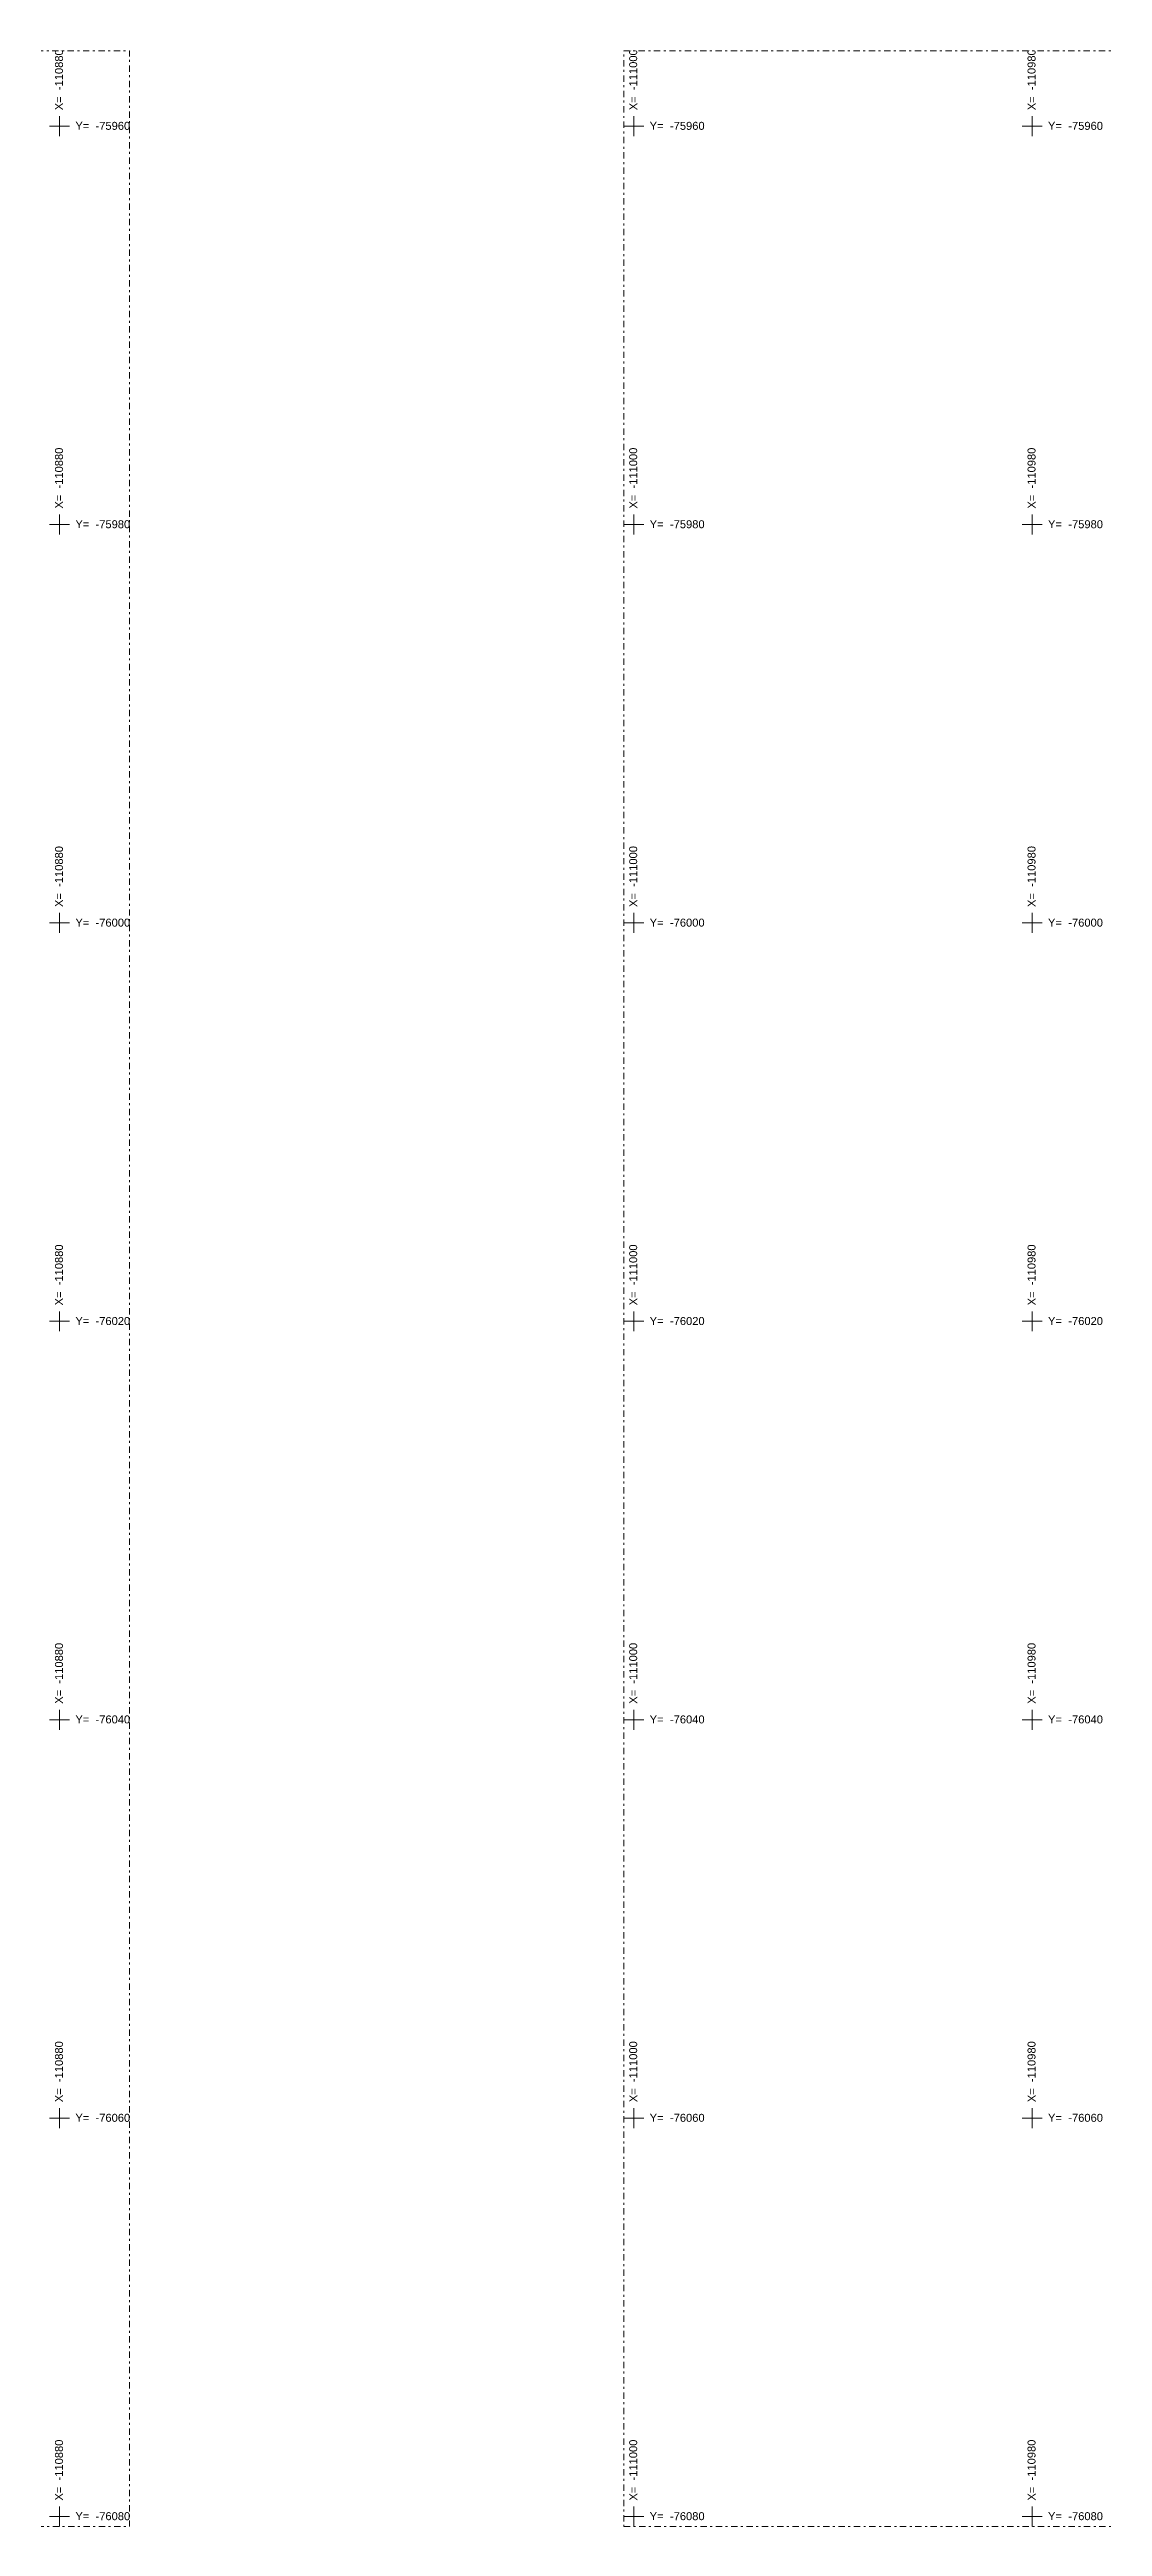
# Model space of a CAD drawing. Header units: metres. Extents: x -111189 to -108577, y -72951 to -72647.
# Drawn here: x -109168.6 to -109115.7, y -72951.2 to -72826.8 of the extents above; entities that cross this region are included whole.
import ezdxf
from ezdxf.xclip import XClip

# ---------------------------------------------------------------- set-up
doc = ezdxf.new("R2010")
doc.units = ezdxf.units.M
doc.header["$MEASUREMENT"] = 0
doc.header["$XCLIPFRAME"] = 2
doc.linetypes.add('Dot & Dashed', pattern=[0.670278, 0.3175, -0.176389, 0, -0.176389])
for name, color, linetype in [('15 - IMAGENS', 7, 'Continuous'), ('Muro Não Confinante - MNC1_1_CRUCES', 7, 'Continuous'), ('Muro Não Confinante - MNC1_1_CRUZ', 7, 'Continuous')]:
    doc.layers.add(name, color=color, linetype=linetype)
doc.styles.add('ESTILO_GERADO_5', font='arial.ttf')

# ---------------------------------------------------------------- blocks, each defined once
blk = doc.blocks.new('Desenho_1_1', base_point=(1711.94, 3129.32))
at = {"layer": 'Muro Não Confinante - MNC1_1_CRUZ', "color": 7, "linetype": 'Continuous', "lineweight": 18}
for p, q in [((-109168.56, -72830.68), (-109167.56, -72830.68)), ((-109168.06, -72831.18), (-109168.06, -72830.18)), ((-109168.56, -72850.68), (-109167.56, -72850.68)), ((-109168.06, -72851.18), (-109168.06, -72850.18)), ((-109168.06, -72871.18), (-109168.06, -72870.18)), ((-109168.56, -72870.68), (-109167.56, -72870.68)), ((-109168.06, -72891.18), (-109168.06, -72890.18)), ((-109168.56, -72890.68), (-109167.56, -72890.68)), ((-109168.06, -72911.18), (-109168.06, -72910.18)), ((-109168.56, -72910.68), (-109167.56, -72910.68)), ((-109168.06, -72931.18), (-109168.06, -72930.18)), ((-109168.56, -72930.68), (-109167.56, -72930.68)), ((-109168.06, -72951.18), (-109168.06, -72950.18)), ((-109168.56, -72950.68), (-109167.56, -72950.68))]:
    blk.add_line(p, q, dxfattribs=at)
at = {"layer": 'Muro Não Confinante - MNC1_1_CRUCES', "color": 7, "linetype": 'Continuous', "lineweight": 18, "char_height": 0.4, "attachment_point": 7, "rotation": 90, "style": 'ESTILO_GERADO_5'}
for s, insert in [('\\A1;{\\pql;\\fArial|b0|i0|c0|p0;\\W1.000000;-110880}', (-109167.88, -72828.87)), ('\\A1;{\\pql;\\fArial|b0|i0|c0|p0;\\W1.000000;X=}', (-109167.89, -72829.88)), ('\\A1;{\\pql;\\fArial|b0|i0|c0|p0;\\W1.000000;-110880}', (-109167.88, -72848.87)), ('\\A1;{\\pql;\\fArial|b0|i0|c0|p0;\\W1.000000;X=}', (-109167.89, -72849.88)), ('\\A1;{\\pql;\\fArial|b0|i0|c0|p0;\\W1.000000;-110880}', (-109167.88, -72868.87)), ('\\A1;{\\pql;\\fArial|b0|i0|c0|p0;\\W1.000000;X=}', (-109167.89, -72869.88)), ('\\A1;{\\pql;\\fArial|b0|i0|c0|p0;\\W1.000000;-110880}', (-109167.88, -72888.87)), ('\\A1;{\\pql;\\fArial|b0|i0|c0|p0;\\W1.000000;X=}', (-109167.89, -72889.88)), ('\\A1;{\\pql;\\fArial|b0|i0|c0|p0;\\W1.000000;-110880}', (-109167.88, -72908.87)), ('\\A1;{\\pql;\\fArial|b0|i0|c0|p0;\\W1.000000;X=}', (-109167.89, -72909.88)), ('\\A1;{\\pql;\\fArial|b0|i0|c0|p0;\\W1.000000;-110880}', (-109167.88, -72928.87)), ('\\A1;{\\pql;\\fArial|b0|i0|c0|p0;\\W1.000000;X=}', (-109167.89, -72929.88)), ('\\A1;{\\pql;\\fArial|b0|i0|c0|p0;\\W1.000000;-110880}', (-109167.88, -72948.87)), ('\\A1;{\\pql;\\fArial|b0|i0|c0|p0;\\W1.000000;X=}', (-109167.89, -72949.88))]:
    blk.add_mtext(s, dxfattribs=dict(at, insert=insert))
at = {"layer": 'Muro Não Confinante - MNC1_1_CRUCES', "color": 7, "linetype": 'Continuous', "lineweight": 18, "char_height": 0.4, "attachment_point": 7, "style": 'ESTILO_GERADO_5'}
for s, insert in [('\\A1;{\\pql;\\fArial|b0|i0|c0|p0;\\W1.000000;Y=}', (-109167.26, -72830.86)), ('\\A1;{\\pql;\\fArial|b0|i0|c0|p0;\\W1.000000;-75960}', (-109166.25, -72830.87)), ('\\A1;{\\pql;\\fArial|b0|i0|c0|p0;\\W1.000000;Y=}', (-109167.26, -72850.86)), ('\\A1;{\\pql;\\fArial|b0|i0|c0|p0;\\W1.000000;-75980}', (-109166.25, -72850.87)), ('\\A1;{\\pql;\\fArial|b0|i0|c0|p0;\\W1.000000;Y=}', (-109167.26, -72870.86)), ('\\A1;{\\pql;\\fArial|b0|i0|c0|p0;\\W1.000000;-76000}', (-109166.25, -72870.87)), ('\\A1;{\\pql;\\fArial|b0|i0|c0|p0;\\W1.000000;Y=}', (-109167.26, -72890.86)), ('\\A1;{\\pql;\\fArial|b0|i0|c0|p0;\\W1.000000;-76020}', (-109166.25, -72890.87)), ('\\A1;{\\pql;\\fArial|b0|i0|c0|p0;\\W1.000000;Y=}', (-109167.26, -72910.86)), ('\\A1;{\\pql;\\fArial|b0|i0|c0|p0;\\W1.000000;-76040}', (-109166.25, -72910.87)), ('\\A1;{\\pql;\\fArial|b0|i0|c0|p0;\\W1.000000;Y=}', (-109167.26, -72930.86)), ('\\A1;{\\pql;\\fArial|b0|i0|c0|p0;\\W1.000000;-76060}', (-109166.25, -72930.87)), ('\\A1;{\\pql;\\fArial|b0|i0|c0|p0;\\W1.000000;Y=}', (-109167.26, -72950.86)), ('\\A1;{\\pql;\\fArial|b0|i0|c0|p0;\\W1.000000;-76080}', (-109166.25, -72950.87))]:
    blk.add_mtext(s, dxfattribs=dict(at, insert=insert))
blk = doc.blocks.new('Desenho_2_1', base_point=(1860.77, 3129.32))
at = {"layer": 'Muro Não Confinante - MNC1_1_CRUZ', "color": 7, "linetype": 'Continuous', "lineweight": 18}
for p, q in [((-109139.73, -72830.68), (-109138.73, -72830.68)), ((-109139.23, -72831.18), (-109139.23, -72830.18)), ((-109119.73, -72830.68), (-109118.73, -72830.68)), ((-109119.23, -72831.18), (-109119.23, -72830.18)), ((-109139.73, -72850.68), (-109138.73, -72850.68)), ((-109139.23, -72851.18), (-109139.23, -72850.18)), ((-109119.73, -72850.68), (-109118.73, -72850.68)), ((-109119.23, -72851.18), (-109119.23, -72850.18)), ((-109139.23, -72871.18), (-109139.23, -72870.18)), ((-109119.23, -72871.18), (-109119.23, -72870.18)), ((-109139.73, -72870.68), (-109138.73, -72870.68)), ((-109119.73, -72870.68), (-109118.73, -72870.68)), ((-109139.23, -72891.18), (-109139.23, -72890.18)), ((-109119.23, -72891.18), (-109119.23, -72890.18)), ((-109139.73, -72890.68), (-109138.73, -72890.68)), ((-109119.73, -72890.68), (-109118.73, -72890.68)), ((-109139.23, -72911.18), (-109139.23, -72910.18)), ((-109119.23, -72911.18), (-109119.23, -72910.18)), ((-109139.73, -72910.68), (-109138.73, -72910.68)), ((-109119.73, -72910.68), (-109118.73, -72910.68)), ((-109139.23, -72931.18), (-109139.23, -72930.18)), ((-109119.23, -72931.18), (-109119.23, -72930.18)), ((-109139.73, -72930.68), (-109138.73, -72930.68)), ((-109119.73, -72930.68), (-109118.73, -72930.68)), ((-109139.23, -72951.18), (-109139.23, -72950.18)), ((-109119.23, -72951.18), (-109119.23, -72950.18)), ((-109139.73, -72950.68), (-109138.73, -72950.68)), ((-109119.73, -72950.68), (-109118.73, -72950.68))]:
    blk.add_line(p, q, dxfattribs=at)
at = {"layer": 'Muro Não Confinante - MNC1_1_CRUCES', "color": 7, "linetype": 'Continuous', "lineweight": 18, "char_height": 0.4, "attachment_point": 7, "rotation": 90, "style": 'ESTILO_GERADO_5'}
for s, insert in [('\\A1;{\\pql;\\fArial|b0|i0|c0|p0;\\W1.000000;-111000}', (-109139.05, -72828.87)), ('\\A1;{\\pql;\\fArial|b0|i0|c0|p0;\\W1.000000;-110980}', (-109119.05, -72828.87)), ('\\A1;{\\pql;\\fArial|b0|i0|c0|p0;\\W1.000000;X=}', (-109139.05, -72829.88)), ('\\A1;{\\pql;\\fArial|b0|i0|c0|p0;\\W1.000000;X=}', (-109119.05, -72829.88)), ('\\A1;{\\pql;\\fArial|b0|i0|c0|p0;\\W1.000000;-111000}', (-109139.05, -72848.87)), ('\\A1;{\\pql;\\fArial|b0|i0|c0|p0;\\W1.000000;-110980}', (-109119.05, -72848.87)), ('\\A1;{\\pql;\\fArial|b0|i0|c0|p0;\\W1.000000;X=}', (-109139.05, -72849.88)), ('\\A1;{\\pql;\\fArial|b0|i0|c0|p0;\\W1.000000;X=}', (-109119.05, -72849.88)), ('\\A1;{\\pql;\\fArial|b0|i0|c0|p0;\\W1.000000;-111000}', (-109139.05, -72868.87)), ('\\A1;{\\pql;\\fArial|b0|i0|c0|p0;\\W1.000000;-110980}', (-109119.05, -72868.87)), ('\\A1;{\\pql;\\fArial|b0|i0|c0|p0;\\W1.000000;X=}', (-109139.05, -72869.88)), ('\\A1;{\\pql;\\fArial|b0|i0|c0|p0;\\W1.000000;X=}', (-109119.05, -72869.88)), ('\\A1;{\\pql;\\fArial|b0|i0|c0|p0;\\W1.000000;-111000}', (-109139.05, -72888.87)), ('\\A1;{\\pql;\\fArial|b0|i0|c0|p0;\\W1.000000;-110980}', (-109119.05, -72888.87)), ('\\A1;{\\pql;\\fArial|b0|i0|c0|p0;\\W1.000000;X=}', (-109139.05, -72889.88)), ('\\A1;{\\pql;\\fArial|b0|i0|c0|p0;\\W1.000000;X=}', (-109119.05, -72889.88)), ('\\A1;{\\pql;\\fArial|b0|i0|c0|p0;\\W1.000000;-111000}', (-109139.05, -72908.87)), ('\\A1;{\\pql;\\fArial|b0|i0|c0|p0;\\W1.000000;-110980}', (-109119.05, -72908.87)), ('\\A1;{\\pql;\\fArial|b0|i0|c0|p0;\\W1.000000;X=}', (-109139.05, -72909.88)), ('\\A1;{\\pql;\\fArial|b0|i0|c0|p0;\\W1.000000;X=}', (-109119.05, -72909.88)), ('\\A1;{\\pql;\\fArial|b0|i0|c0|p0;\\W1.000000;-111000}', (-109139.05, -72928.87)), ('\\A1;{\\pql;\\fArial|b0|i0|c0|p0;\\W1.000000;-110980}', (-109119.05, -72928.87)), ('\\A1;{\\pql;\\fArial|b0|i0|c0|p0;\\W1.000000;X=}', (-109139.05, -72929.88)), ('\\A1;{\\pql;\\fArial|b0|i0|c0|p0;\\W1.000000;X=}', (-109119.05, -72929.88)), ('\\A1;{\\pql;\\fArial|b0|i0|c0|p0;\\W1.000000;-111000}', (-109139.05, -72948.87)), ('\\A1;{\\pql;\\fArial|b0|i0|c0|p0;\\W1.000000;-110980}', (-109119.05, -72948.87)), ('\\A1;{\\pql;\\fArial|b0|i0|c0|p0;\\W1.000000;X=}', (-109139.05, -72949.88)), ('\\A1;{\\pql;\\fArial|b0|i0|c0|p0;\\W1.000000;X=}', (-109119.05, -72949.88))]:
    blk.add_mtext(s, dxfattribs=dict(at, insert=insert))
at = {"layer": 'Muro Não Confinante - MNC1_1_CRUCES', "color": 7, "linetype": 'Continuous', "lineweight": 18, "char_height": 0.4, "attachment_point": 7, "style": 'ESTILO_GERADO_5'}
for s, insert in [('\\A1;{\\pql;\\fArial|b0|i0|c0|p0;\\W1.000000;Y=}', (-109138.43, -72830.86)), ('\\A1;{\\pql;\\fArial|b0|i0|c0|p0;\\W1.000000;-75960}', (-109137.41, -72830.87)), ('\\A1;{\\pql;\\fArial|b0|i0|c0|p0;\\W1.000000;Y=}', (-109118.43, -72830.86)), ('\\A1;{\\pql;\\fArial|b0|i0|c0|p0;\\W1.000000;-75960}', (-109117.41, -72830.87)), ('\\A1;{\\pql;\\fArial|b0|i0|c0|p0;\\W1.000000;Y=}', (-109138.43, -72850.86)), ('\\A1;{\\pql;\\fArial|b0|i0|c0|p0;\\W1.000000;-75980}', (-109137.41, -72850.87)), ('\\A1;{\\pql;\\fArial|b0|i0|c0|p0;\\W1.000000;Y=}', (-109118.43, -72850.86)), ('\\A1;{\\pql;\\fArial|b0|i0|c0|p0;\\W1.000000;-75980}', (-109117.41, -72850.87)), ('\\A1;{\\pql;\\fArial|b0|i0|c0|p0;\\W1.000000;Y=}', (-109138.43, -72870.86)), ('\\A1;{\\pql;\\fArial|b0|i0|c0|p0;\\W1.000000;-76000}', (-109137.41, -72870.87)), ('\\A1;{\\pql;\\fArial|b0|i0|c0|p0;\\W1.000000;Y=}', (-109118.43, -72870.86)), ('\\A1;{\\pql;\\fArial|b0|i0|c0|p0;\\W1.000000;-76000}', (-109117.41, -72870.87)), ('\\A1;{\\pql;\\fArial|b0|i0|c0|p0;\\W1.000000;Y=}', (-109138.43, -72890.86)), ('\\A1;{\\pql;\\fArial|b0|i0|c0|p0;\\W1.000000;-76020}', (-109137.41, -72890.87)), ('\\A1;{\\pql;\\fArial|b0|i0|c0|p0;\\W1.000000;Y=}', (-109118.43, -72890.86)), ('\\A1;{\\pql;\\fArial|b0|i0|c0|p0;\\W1.000000;-76020}', (-109117.41, -72890.87)), ('\\A1;{\\pql;\\fArial|b0|i0|c0|p0;\\W1.000000;Y=}', (-109138.43, -72910.86)), ('\\A1;{\\pql;\\fArial|b0|i0|c0|p0;\\W1.000000;-76040}', (-109137.41, -72910.87)), ('\\A1;{\\pql;\\fArial|b0|i0|c0|p0;\\W1.000000;Y=}', (-109118.43, -72910.86)), ('\\A1;{\\pql;\\fArial|b0|i0|c0|p0;\\W1.000000;-76040}', (-109117.41, -72910.87)), ('\\A1;{\\pql;\\fArial|b0|i0|c0|p0;\\W1.000000;Y=}', (-109138.43, -72930.86)), ('\\A1;{\\pql;\\fArial|b0|i0|c0|p0;\\W1.000000;-76060}', (-109137.41, -72930.87)), ('\\A1;{\\pql;\\fArial|b0|i0|c0|p0;\\W1.000000;Y=}', (-109118.43, -72930.86)), ('\\A1;{\\pql;\\fArial|b0|i0|c0|p0;\\W1.000000;-76060}', (-109117.41, -72930.87)), ('\\A1;{\\pql;\\fArial|b0|i0|c0|p0;\\W1.000000;Y=}', (-109138.43, -72950.86)), ('\\A1;{\\pql;\\fArial|b0|i0|c0|p0;\\W1.000000;-76080}', (-109137.41, -72950.87)), ('\\A1;{\\pql;\\fArial|b0|i0|c0|p0;\\W1.000000;Y=}', (-109118.43, -72950.86)), ('\\A1;{\\pql;\\fArial|b0|i0|c0|p0;\\W1.000000;-76080}', (-109117.41, -72950.87))]:
    blk.add_mtext(s, dxfattribs=dict(at, insert=insert))

msp = doc.modelspace()

# ---------------------------------------------------------------- block references
at = {"layer": '15 - IMAGENS', "color": 7, "linetype": 'Dot & Dashed', "lineweight": 13}
ref = msp.add_blockref('Desenho_1_1', (1711.937, 3129.317), dxfattribs=at)
XClip(ref).set_block_clipping_path([(-109288.5627906391, -72951.182822302), (-109164.5370606391, -72826.892712302)])
ref = msp.add_blockref('Desenho_2_1', (1860.768, 3129.317), dxfattribs=at)
XClip(ref).set_block_clipping_path([(-109139.7319146391, -72951.182822302), (-109015.7061846391, -72826.892712302)])

doc.saveas('drawing.dxf')
